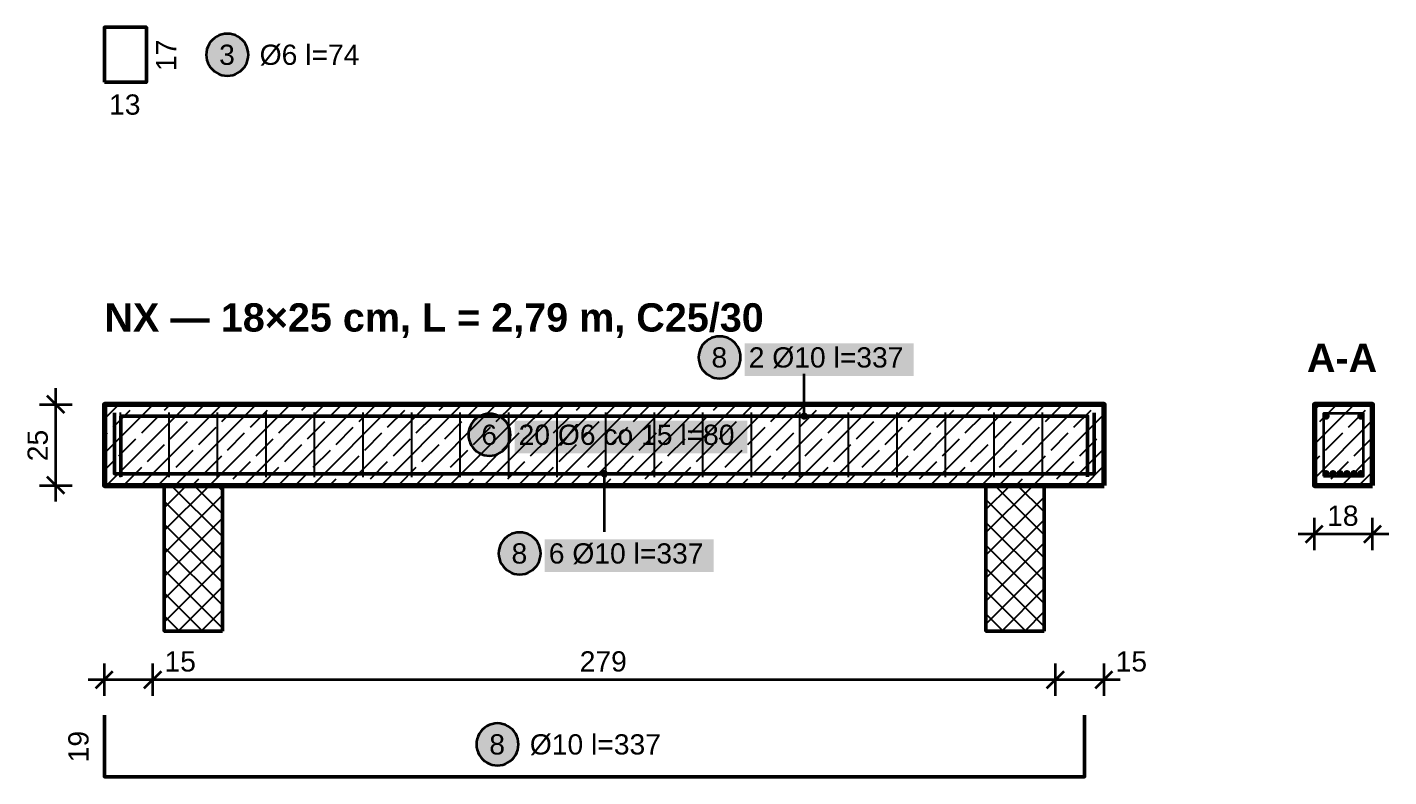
# Model space of a CAD drawing. Header units: metres. Extents: x 0.1 to 18.1, y -9.6 to -0.1.
# Drawn here: x 0.062 to 4.27, y -4.73 to -2.415 of the extents above; entities that cross this region are included whole.
import ezdxf

# ---------------------------------------------------------------- set-up
doc = ezdxf.new("R2010")
doc.units = ezdxf.units.M
for name, color, linetype, lineweight in [('A-KRESKOWANIE', 8, 'Continuous', 18), ('A-MASKA', 7, 'Continuous', 18), ('A-OPISY', 2, 'Continuous', 25), ('K-KONSTR', 7, 'Continuous', 50), ('K-WYMIARY', 1, 'Continuous', 25), ('K-ZBROJENIE', 1, 'Continuous', 100), ('K-ZBROJENIE-OPIS', 2, 'Continuous', 25)]:
    doc.layers.add(name, color=color, linetype=linetype, lineweight=lineweight)
doc.styles.add('PL_ARIAL', font='arial.ttf')
doc.styles.add('PL_ARIAL_B', font='arialbd.ttf')

msp = doc.modelspace()

# ---------------------------------------------------------------- hatches: boundary and pattern name
at = {"layer": 'A-MASKA', "true_color": 0xffffff}
for points in [[(2.2792, -3.4923), (2.8018, -3.4923), (2.8018, -3.391), (2.2792, -3.391)], [(1.5678, -3.7313), (2.2872, -3.7313), (2.2872, -3.63), (1.5678, -3.63)], [(1.6612, -4.0978), (2.1838, -4.0978), (2.1838, -3.9965), (1.6612, -3.9965)]]:
    msp.add_hatch(color=7, dxfattribs=at).paths.add_polyline_path(points)
at = {"layer": 'K-ZBROJENIE', "true_color": 0x000000}
for points in [[(4.0873, -3.616), (4.0872, -3.6171), (4.087, -3.6182), (4.0868, -3.6193), (4.0864, -3.6203), (4.0859, -3.6213), (4.0854, -3.6223), (4.0847, -3.6231), (4.084, -3.624), (4.0831, -3.6247), (4.0823, -3.6254), (4.0813, -3.6259), (4.0803, -3.6264), (4.0793, -3.6268), (4.0782, -3.627), (4.0771, -3.6272), (4.076, -3.6273), (4.0749, -3.6272), (4.0738, -3.627), (4.0727, -3.6268), (4.0717, -3.6264), (4.0707, -3.6259), (4.0697, -3.6254), (4.0689, -3.6247), (4.068, -3.624), (4.0673, -3.6231), (4.0666, -3.6223), (4.0661, -3.6213), (4.0656, -3.6203), (4.0652, -3.6193), (4.065, -3.6182), (4.0648, -3.6171), (4.0647, -3.616), (4.0648, -3.6149), (4.065, -3.6138), (4.0652, -3.6127), (4.0656, -3.6117), (4.0661, -3.6107), (4.0666, -3.6097), (4.0673, -3.6089), (4.068, -3.608), (4.0689, -3.6073), (4.0697, -3.6066), (4.0707, -3.6061), (4.0717, -3.6056), (4.0727, -3.6052), (4.0738, -3.605), (4.0749, -3.6048), (4.076, -3.6048), (4.0771, -3.6048), (4.0782, -3.605), (4.0793, -3.6052), (4.0803, -3.6056), (4.0813, -3.6061), (4.0823, -3.6066), (4.0831, -3.6073), (4.084, -3.608), (4.0847, -3.6089), (4.0854, -3.6097), (4.0859, -3.6107), (4.0864, -3.6117), (4.0868, -3.6127), (4.087, -3.6138), (4.0872, -3.6149)], [(4.1953, -3.616), (4.1952, -3.6171), (4.195, -3.6182), (4.1948, -3.6193), (4.1944, -3.6203), (4.1939, -3.6213), (4.1934, -3.6223), (4.1927, -3.6231), (4.192, -3.624), (4.1911, -3.6247), (4.1903, -3.6254), (4.1893, -3.6259), (4.1883, -3.6264), (4.1873, -3.6268), (4.1862, -3.627), (4.1851, -3.6272), (4.184, -3.6273), (4.1829, -3.6272), (4.1818, -3.627), (4.1807, -3.6268), (4.1797, -3.6264), (4.1787, -3.6259), (4.1777, -3.6254), (4.1769, -3.6247), (4.176, -3.624), (4.1753, -3.6231), (4.1746, -3.6223), (4.1741, -3.6213), (4.1736, -3.6203), (4.1732, -3.6193), (4.173, -3.6182), (4.1728, -3.6171), (4.1727, -3.616), (4.1728, -3.6149), (4.173, -3.6138), (4.1732, -3.6127), (4.1736, -3.6117), (4.1741, -3.6107), (4.1746, -3.6097), (4.1753, -3.6089), (4.176, -3.608), (4.1769, -3.6073), (4.1777, -3.6066), (4.1787, -3.6061), (4.1797, -3.6056), (4.1807, -3.6052), (4.1818, -3.605), (4.1829, -3.6048), (4.184, -3.6048), (4.1851, -3.6048), (4.1862, -3.605), (4.1873, -3.6052), (4.1883, -3.6056), (4.1893, -3.6061), (4.1903, -3.6066), (4.1911, -3.6073), (4.192, -3.608), (4.1927, -3.6089), (4.1934, -3.6097), (4.1939, -3.6107), (4.1944, -3.6117), (4.1948, -3.6127), (4.195, -3.6138), (4.1952, -3.6149)], [(4.0873, -3.794), (4.0872, -3.7951), (4.087, -3.7962), (4.0868, -3.7973), (4.0864, -3.7983), (4.0859, -3.7993), (4.0854, -3.8003), (4.0847, -3.8011), (4.084, -3.802), (4.0831, -3.8027), (4.0823, -3.8034), (4.0813, -3.8039), (4.0803, -3.8044), (4.0793, -3.8048), (4.0782, -3.805), (4.0771, -3.8052), (4.076, -3.8053), (4.0749, -3.8052), (4.0738, -3.805), (4.0727, -3.8048), (4.0717, -3.8044), (4.0707, -3.8039), (4.0697, -3.8034), (4.0689, -3.8027), (4.068, -3.802), (4.0673, -3.8011), (4.0666, -3.8003), (4.0661, -3.7993), (4.0656, -3.7983), (4.0652, -3.7973), (4.065, -3.7962), (4.0648, -3.7951), (4.0647, -3.794), (4.0648, -3.7929), (4.065, -3.7918), (4.0652, -3.7907), (4.0656, -3.7897), (4.0661, -3.7887), (4.0666, -3.7877), (4.0673, -3.7869), (4.068, -3.786), (4.0689, -3.7853), (4.0697, -3.7846), (4.0707, -3.7841), (4.0717, -3.7836), (4.0727, -3.7832), (4.0738, -3.783), (4.0749, -3.7828), (4.076, -3.7828), (4.0771, -3.7828), (4.0782, -3.783), (4.0793, -3.7832), (4.0803, -3.7836), (4.0813, -3.7841), (4.0823, -3.7846), (4.0831, -3.7853), (4.084, -3.786), (4.0847, -3.7869), (4.0854, -3.7877), (4.0859, -3.7887), (4.0864, -3.7897), (4.0868, -3.7907), (4.087, -3.7918), (4.0872, -3.7929)], [(4.1089, -3.794), (4.1088, -3.7951), (4.1086, -3.7962), (4.1084, -3.7973), (4.108, -3.7983), (4.1075, -3.7993), (4.107, -3.8003), (4.1063, -3.8011), (4.1056, -3.802), (4.1047, -3.8027), (4.1039, -3.8034), (4.1029, -3.8039), (4.1019, -3.8044), (4.1009, -3.8048), (4.0998, -3.805), (4.0987, -3.8052), (4.0976, -3.8053), (4.0965, -3.8052), (4.0954, -3.805), (4.0943, -3.8048), (4.0933, -3.8044), (4.0923, -3.8039), (4.0913, -3.8034), (4.0905, -3.8027), (4.0896, -3.802), (4.0889, -3.8011), (4.0882, -3.8003), (4.0877, -3.7993), (4.0872, -3.7983), (4.0868, -3.7973), (4.0866, -3.7962), (4.0864, -3.7951), (4.0863, -3.794), (4.0864, -3.7929), (4.0866, -3.7918), (4.0868, -3.7907), (4.0872, -3.7897), (4.0877, -3.7887), (4.0882, -3.7877), (4.0889, -3.7869), (4.0896, -3.786), (4.0905, -3.7853), (4.0913, -3.7846), (4.0923, -3.7841), (4.0933, -3.7836), (4.0943, -3.7832), (4.0954, -3.783), (4.0965, -3.7828), (4.0976, -3.7828), (4.0987, -3.7828), (4.0998, -3.783), (4.1009, -3.7832), (4.1019, -3.7836), (4.1029, -3.7841), (4.1039, -3.7846), (4.1047, -3.7853), (4.1056, -3.786), (4.1063, -3.7869), (4.107, -3.7877), (4.1075, -3.7887), (4.108, -3.7897), (4.1084, -3.7907), (4.1086, -3.7918), (4.1088, -3.7929)], [(4.1305, -3.794), (4.1304, -3.7951), (4.1302, -3.7962), (4.13, -3.7973), (4.1296, -3.7983), (4.1291, -3.7993), (4.1286, -3.8003), (4.1279, -3.8011), (4.1272, -3.802), (4.1263, -3.8027), (4.1255, -3.8034), (4.1245, -3.8039), (4.1235, -3.8044), (4.1225, -3.8048), (4.1214, -3.805), (4.1203, -3.8052), (4.1192, -3.8053), (4.1181, -3.8052), (4.117, -3.805), (4.1159, -3.8048), (4.1149, -3.8044), (4.1139, -3.8039), (4.1129, -3.8034), (4.1121, -3.8027), (4.1112, -3.802), (4.1105, -3.8011), (4.1098, -3.8003), (4.1093, -3.7993), (4.1088, -3.7983), (4.1084, -3.7973), (4.1082, -3.7962), (4.108, -3.7951), (4.1079, -3.794), (4.108, -3.7929), (4.1082, -3.7918), (4.1084, -3.7907), (4.1088, -3.7897), (4.1093, -3.7887), (4.1098, -3.7877), (4.1105, -3.7869), (4.1112, -3.786), (4.1121, -3.7853), (4.1129, -3.7846), (4.1139, -3.7841), (4.1149, -3.7836), (4.1159, -3.7832), (4.117, -3.783), (4.1181, -3.7828), (4.1192, -3.7828), (4.1203, -3.7828), (4.1214, -3.783), (4.1225, -3.7832), (4.1235, -3.7836), (4.1245, -3.7841), (4.1255, -3.7846), (4.1263, -3.7853), (4.1272, -3.786), (4.1279, -3.7869), (4.1286, -3.7877), (4.1291, -3.7887), (4.1296, -3.7897), (4.13, -3.7907), (4.1302, -3.7918), (4.1304, -3.7929)], [(4.1521, -3.794), (4.152, -3.7951), (4.1518, -3.7962), (4.1516, -3.7973), (4.1512, -3.7983), (4.1507, -3.7993), (4.1502, -3.8003), (4.1495, -3.8011), (4.1488, -3.802), (4.1479, -3.8027), (4.1471, -3.8034), (4.1461, -3.8039), (4.1451, -3.8044), (4.1441, -3.8048), (4.143, -3.805), (4.1419, -3.8052), (4.1408, -3.8053), (4.1397, -3.8052), (4.1386, -3.805), (4.1375, -3.8048), (4.1365, -3.8044), (4.1355, -3.8039), (4.1345, -3.8034), (4.1337, -3.8027), (4.1328, -3.802), (4.1321, -3.8011), (4.1314, -3.8003), (4.1309, -3.7993), (4.1304, -3.7983), (4.13, -3.7973), (4.1298, -3.7962), (4.1296, -3.7951), (4.1295, -3.794), (4.1296, -3.7929), (4.1298, -3.7918), (4.13, -3.7907), (4.1304, -3.7897), (4.1309, -3.7887), (4.1314, -3.7877), (4.1321, -3.7869), (4.1328, -3.786), (4.1337, -3.7853), (4.1345, -3.7846), (4.1355, -3.7841), (4.1365, -3.7836), (4.1375, -3.7832), (4.1386, -3.783), (4.1397, -3.7828), (4.1408, -3.7828), (4.1419, -3.7828), (4.143, -3.783), (4.1441, -3.7832), (4.1451, -3.7836), (4.1461, -3.7841), (4.1471, -3.7846), (4.1479, -3.7853), (4.1488, -3.786), (4.1495, -3.7869), (4.1502, -3.7877), (4.1507, -3.7887), (4.1512, -3.7897), (4.1516, -3.7907), (4.1518, -3.7918), (4.152, -3.7929)], [(4.1737, -3.794), (4.1736, -3.7951), (4.1734, -3.7962), (4.1732, -3.7973), (4.1728, -3.7983), (4.1723, -3.7993), (4.1718, -3.8003), (4.1711, -3.8011), (4.1704, -3.802), (4.1695, -3.8027), (4.1687, -3.8034), (4.1677, -3.8039), (4.1667, -3.8044), (4.1657, -3.8048), (4.1646, -3.805), (4.1635, -3.8052), (4.1624, -3.8053), (4.1613, -3.8052), (4.1602, -3.805), (4.1591, -3.8048), (4.1581, -3.8044), (4.1571, -3.8039), (4.1561, -3.8034), (4.1553, -3.8027), (4.1544, -3.802), (4.1537, -3.8011), (4.153, -3.8003), (4.1525, -3.7993), (4.152, -3.7983), (4.1516, -3.7973), (4.1514, -3.7962), (4.1512, -3.7951), (4.1511, -3.794), (4.1512, -3.7929), (4.1514, -3.7918), (4.1516, -3.7907), (4.152, -3.7897), (4.1525, -3.7887), (4.153, -3.7877), (4.1537, -3.7869), (4.1544, -3.786), (4.1553, -3.7853), (4.1561, -3.7846), (4.1571, -3.7841), (4.1581, -3.7836), (4.1591, -3.7832), (4.1602, -3.783), (4.1613, -3.7828), (4.1624, -3.7828), (4.1635, -3.7828), (4.1646, -3.783), (4.1657, -3.7832), (4.1667, -3.7836), (4.1677, -3.7841), (4.1687, -3.7846), (4.1695, -3.7853), (4.1704, -3.786), (4.1711, -3.7869), (4.1718, -3.7877), (4.1723, -3.7887), (4.1728, -3.7897), (4.1732, -3.7907), (4.1734, -3.7918), (4.1736, -3.7929)], [(4.1953, -3.794), (4.1952, -3.7951), (4.195, -3.7962), (4.1948, -3.7973), (4.1944, -3.7983), (4.1939, -3.7993), (4.1934, -3.8003), (4.1927, -3.8011), (4.192, -3.802), (4.1911, -3.8027), (4.1903, -3.8034), (4.1893, -3.8039), (4.1883, -3.8044), (4.1873, -3.8048), (4.1862, -3.805), (4.1851, -3.8052), (4.184, -3.8053), (4.1829, -3.8052), (4.1818, -3.805), (4.1807, -3.8048), (4.1797, -3.8044), (4.1787, -3.8039), (4.1777, -3.8034), (4.1769, -3.8027), (4.176, -3.802), (4.1753, -3.8011), (4.1746, -3.8003), (4.1741, -3.7993), (4.1736, -3.7983), (4.1732, -3.7973), (4.173, -3.7962), (4.1728, -3.7951), (4.1727, -3.794), (4.1728, -3.7929), (4.173, -3.7918), (4.1732, -3.7907), (4.1736, -3.7897), (4.1741, -3.7887), (4.1746, -3.7877), (4.1753, -3.7869), (4.176, -3.786), (4.1769, -3.7853), (4.1777, -3.7846), (4.1787, -3.7841), (4.1797, -3.7836), (4.1807, -3.7832), (4.1818, -3.783), (4.1829, -3.7828), (4.184, -3.7828), (4.1851, -3.7828), (4.1862, -3.783), (4.1873, -3.7832), (4.1883, -3.7836), (4.1893, -3.7841), (4.1903, -3.7846), (4.1911, -3.7853), (4.192, -3.786), (4.1927, -3.7869), (4.1934, -3.7877), (4.1939, -3.7887), (4.1944, -3.7897), (4.1948, -3.7907), (4.195, -3.7918), (4.1952, -3.7929)]]:
    msp.add_hatch(color=7, dxfattribs=at).paths.add_polyline_path(points)
at = {"layer": 'K-ZBROJENIE-OPIS', "true_color": 0xffffff}
for points in [[(0.745, -2.5), (0.7444, -2.4915), (0.7428, -2.4832), (0.7401, -2.4751), (0.7363, -2.4675), (0.7316, -2.4604), (0.726, -2.454), (0.7196, -2.4484), (0.7125, -2.4437), (0.7049, -2.4399), (0.6968, -2.4372), (0.6885, -2.4356), (0.68, -2.435), (0.6715, -2.4356), (0.6632, -2.4372), (0.6551, -2.4399), (0.6475, -2.4437), (0.6404, -2.4484), (0.634, -2.454), (0.6284, -2.4604), (0.6237, -2.4675), (0.6199, -2.4751), (0.6172, -2.4832), (0.6156, -2.4915), (0.615, -2.5), (0.6156, -2.5085), (0.6172, -2.5168), (0.6199, -2.5249), (0.6237, -2.5325), (0.6284, -2.5396), (0.634, -2.546), (0.6404, -2.5516), (0.6475, -2.5563), (0.6551, -2.5601), (0.6632, -2.5628), (0.6715, -2.5644), (0.68, -2.565), (0.6885, -2.5644), (0.6968, -2.5628), (0.7049, -2.5601), (0.7125, -2.5563), (0.7196, -2.5516), (0.726, -2.546), (0.7316, -2.5396), (0.7363, -2.5325), (0.7401, -2.5249), (0.7428, -2.5168), (0.7444, -2.5085)], [(2.2667, -3.4348), (2.2662, -3.4263), (2.2645, -3.4179), (2.2618, -3.4099), (2.258, -3.4022), (2.2533, -3.3952), (2.2477, -3.3888), (2.2413, -3.3832), (2.2342, -3.3785), (2.2266, -3.3747), (2.2186, -3.372), (2.2102, -3.3703), (2.2017, -3.3698), (2.1933, -3.3703), (2.1849, -3.372), (2.1769, -3.3747), (2.1692, -3.3785), (2.1622, -3.3832), (2.1558, -3.3888), (2.1502, -3.3952), (2.1455, -3.4022), (2.1417, -3.4099), (2.139, -3.4179), (2.1373, -3.4263), (2.1367, -3.4348), (2.1373, -3.4432), (2.139, -3.4516), (2.1417, -3.4596), (2.1455, -3.4673), (2.1502, -3.4743), (2.1558, -3.4807), (2.1622, -3.4863), (2.1692, -3.491), (2.1769, -3.4948), (2.1849, -3.4975), (2.1933, -3.4992), (2.2017, -3.4998), (2.2102, -3.4992), (2.2186, -3.4975), (2.2266, -3.4948), (2.2342, -3.491), (2.2413, -3.4863), (2.2477, -3.4807), (2.2533, -3.4743), (2.258, -3.4673), (2.2618, -3.4596), (2.2645, -3.4516), (2.2662, -3.4432)], [(1.5553, -3.6738), (1.5547, -3.6653), (1.5531, -3.6569), (1.5503, -3.6489), (1.5466, -3.6412), (1.5418, -3.6342), (1.5362, -3.6278), (1.5298, -3.6222), (1.5228, -3.6175), (1.5152, -3.6137), (1.5071, -3.611), (1.4988, -3.6093), (1.4903, -3.6088), (1.4818, -3.6093), (1.4735, -3.611), (1.4654, -3.6137), (1.4578, -3.6175), (1.4507, -3.6222), (1.4443, -3.6278), (1.4387, -3.6342), (1.434, -3.6412), (1.4302, -3.6489), (1.4275, -3.6569), (1.4258, -3.6653), (1.4253, -3.6738), (1.4258, -3.6822), (1.4275, -3.6906), (1.4302, -3.6986), (1.434, -3.7063), (1.4387, -3.7133), (1.4443, -3.7197), (1.4507, -3.7253), (1.4578, -3.73), (1.4654, -3.7338), (1.4735, -3.7365), (1.4818, -3.7382), (1.4903, -3.7388), (1.4988, -3.7382), (1.5071, -3.7365), (1.5152, -3.7338), (1.5228, -3.73), (1.5298, -3.7253), (1.5362, -3.7197), (1.5418, -3.7133), (1.5466, -3.7063), (1.5503, -3.6986), (1.5531, -3.6906), (1.5547, -3.6822)], [(1.6487, -4.0403), (1.6482, -4.0318), (1.6465, -4.0234), (1.6438, -4.0154), (1.64, -4.0078), (1.6353, -4.0007), (1.6297, -3.9943), (1.6233, -3.9887), (1.6162, -3.984), (1.6086, -3.9802), (1.6006, -3.9775), (1.5922, -3.9758), (1.5837, -3.9753), (1.5753, -3.9758), (1.5669, -3.9775), (1.5589, -3.9802), (1.5512, -3.984), (1.5442, -3.9887), (1.5378, -3.9943), (1.5322, -4.0007), (1.5275, -4.0078), (1.5237, -4.0154), (1.521, -4.0234), (1.5193, -4.0318), (1.5187, -4.0403), (1.5193, -4.0487), (1.521, -4.0571), (1.5237, -4.0651), (1.5275, -4.0728), (1.5322, -4.0798), (1.5378, -4.0862), (1.5442, -4.0918), (1.5512, -4.0965), (1.5589, -4.1003), (1.5669, -4.103), (1.5753, -4.1047), (1.5837, -4.1053), (1.5922, -4.1047), (1.6006, -4.103), (1.6086, -4.1003), (1.6162, -4.0965), (1.6233, -4.0918), (1.6297, -4.0862), (1.6353, -4.0798), (1.64, -4.0728), (1.6438, -4.0651), (1.6465, -4.0571), (1.6482, -4.0487)], [(1.58, -4.63), (1.5794, -4.6215), (1.5778, -4.6132), (1.5751, -4.6051), (1.5713, -4.5975), (1.5666, -4.5904), (1.561, -4.584), (1.5546, -4.5784), (1.5475, -4.5737), (1.5399, -4.5699), (1.5318, -4.5672), (1.5235, -4.5656), (1.515, -4.565), (1.5065, -4.5656), (1.4982, -4.5672), (1.4901, -4.5699), (1.4825, -4.5737), (1.4754, -4.5784), (1.469, -4.584), (1.4634, -4.5904), (1.4587, -4.5975), (1.4549, -4.6051), (1.4522, -4.6132), (1.4506, -4.6215), (1.45, -4.63), (1.4506, -4.6385), (1.4522, -4.6468), (1.4549, -4.6549), (1.4587, -4.6625), (1.4634, -4.6696), (1.469, -4.676), (1.4754, -4.6816), (1.4825, -4.6863), (1.4901, -4.6901), (1.4982, -4.6928), (1.5065, -4.6944), (1.515, -4.695), (1.5235, -4.6944), (1.5318, -4.6928), (1.5399, -4.6901), (1.5475, -4.6863), (1.5546, -4.6816), (1.561, -4.676), (1.5666, -4.6696), (1.5713, -4.6625), (1.5751, -4.6549), (1.5778, -4.6468), (1.5794, -4.6385)]]:
    msp.add_hatch(color=7, dxfattribs=at).paths.add_polyline_path(points)
at = {"layer": 'K-ZBROJENIE-OPIS', "true_color": 0x000000}
for points in [[(2.4743, -3.616), (2.4739, -3.6131), (2.4727, -3.6104), (2.471, -3.608), (2.4686, -3.6063), (2.4659, -3.6051), (2.463, -3.6048), (2.4601, -3.6051), (2.4574, -3.6063), (2.455, -3.608), (2.4533, -3.6104), (2.4521, -3.6131), (2.4518, -3.616), (2.4521, -3.6189), (2.4533, -3.6216), (2.455, -3.624), (2.4574, -3.6257), (2.4601, -3.6269), (2.463, -3.6273), (2.4659, -3.6269), (2.4686, -3.6257), (2.471, -3.624), (2.4727, -3.6216), (2.4739, -3.6189)], [(1.8562, -3.794), (1.8559, -3.7911), (1.8547, -3.7884), (1.853, -3.786), (1.8506, -3.7843), (1.8479, -3.7831), (1.845, -3.7828), (1.8421, -3.7831), (1.8394, -3.7843), (1.837, -3.786), (1.8353, -3.7884), (1.8341, -3.7911), (1.8337, -3.794), (1.8341, -3.7969), (1.8353, -3.7996), (1.837, -3.802), (1.8394, -3.8037), (1.8421, -3.8049), (1.845, -3.8053), (1.8479, -3.8049), (1.8506, -3.8037), (1.853, -3.802), (1.8547, -3.7996), (1.8559, -3.7969)]]:
    msp.add_hatch(color=7, dxfattribs=at).paths.add_polyline_path(points)

# ---------------------------------------------------------------- linework, layer by layer
at = {"layer": 'A-KRESKOWANIE', "lineweight": 25, "ltscale": 0.025}
for points in [[(0.3, -3.7305), (0.4505, -3.58)], [(0.3, -3.6244), (0.3444, -3.58)], [(0.3066, -3.83), (0.5566, -3.58)], [(0.327, -3.6504), (0.3801, -3.5974)], [(0.4126, -3.83), (0.6626, -3.58)], [(0.4154, -3.6681), (0.4685, -3.6151)], [(0.4861, -3.5974), (0.5035, -3.58)], [(0.5187, -3.83), (0.7687, -3.58)], [(0.5745, -3.6151), (0.6096, -3.58)], [(0.6248, -3.83), (0.8748, -3.58)], [(0.6629, -3.6328), (0.7157, -3.58)], [(0.7308, -3.83), (0.9808, -3.58)], [(0.7513, -3.6504), (0.8043, -3.5974)], [(0.8369, -3.83), (1.0869, -3.58)], [(0.8397, -3.6681), (0.8927, -3.6151)], [(0.9104, -3.5974), (0.9278, -3.58)], [(0.943, -3.83), (1.193, -3.58)], [(0.9988, -3.6151), (1.0339, -3.58)], [(1.049, -3.83), (1.299, -3.58)], [(1.0872, -3.6328), (1.1399, -3.58)], [(1.1551, -3.83), (1.4051, -3.58)], [(1.1756, -3.6504), (1.2286, -3.5974)], [(1.2612, -3.83), (1.5112, -3.58)], [(1.264, -3.6681), (1.317, -3.6151)], [(1.3347, -3.5974), (1.3521, -3.58)], [(1.3672, -3.83), (1.6172, -3.58)], [(1.4231, -3.6151), (1.4581, -3.58)], [(1.4733, -3.83), (1.7233, -3.58)], [(1.5114, -3.6328), (1.5642, -3.58)], [(1.5794, -3.83), (1.8294, -3.58)], [(1.5998, -3.6504), (1.6529, -3.5974)], [(1.6854, -3.83), (1.9354, -3.58)], [(1.6882, -3.6681), (1.7413, -3.6151)], [(1.7589, -3.5974), (1.7763, -3.58)], [(1.7915, -3.83), (2.0415, -3.58)], [(1.8473, -3.6151), (1.8824, -3.58)], [(1.8976, -3.83), (2.1476, -3.58)], [(1.9357, -3.6328), (1.9885, -3.58)], [(2.0036, -3.83), (2.2536, -3.58)], [(2.0241, -3.6504), (2.0771, -3.5974)], [(2.1097, -3.83), (2.3597, -3.58)], [(2.1125, -3.6681), (2.1655, -3.6151)], [(2.1832, -3.5974), (2.2006, -3.58)], [(2.2158, -3.83), (2.4658, -3.58)], [(2.2716, -3.6151), (2.3067, -3.58)], [(2.3218, -3.83), (2.5718, -3.58)], [(2.36, -3.6328), (2.4127, -3.58)], [(2.4279, -3.83), (2.6779, -3.58)], [(2.4484, -3.6504), (2.5014, -3.5974)], [(2.534, -3.83), (2.784, -3.58)], [(2.5367, -3.6681), (2.5898, -3.6151)], [(2.6075, -3.5974), (2.6249, -3.58)], [(2.64, -3.83), (2.89, -3.58)], [(2.6958, -3.6151), (2.7309, -3.58)], [(2.7461, -3.83), (2.9961, -3.58)], [(2.7842, -3.6328), (2.837, -3.58)], [(2.8522, -3.83), (3.1022, -3.58)], [(2.8726, -3.6504), (2.9257, -3.5974)], [(2.9582, -3.83), (3.2082, -3.58)], [(2.961, -3.6681), (3.014, -3.6151)], [(3.0317, -3.5974), (3.0491, -3.58)], [(3.0643, -3.83), (3.3143, -3.58)], [(3.1201, -3.6151), (3.1552, -3.58)], [(3.1704, -3.83), (3.39, -3.6104)], [(3.2085, -3.6328), (3.2613, -3.58)], [(3.2969, -3.6504), (3.3499, -3.5974)], [(4.04, -3.7028), (4.1628, -3.58)], [(4.04, -3.5968), (4.0568, -3.58)], [(4.057, -3.6328), (4.1098, -3.58)], [(4.1454, -3.6504), (4.1984, -3.5974)], [(0.5038, -3.6858), (0.5568, -3.6328)], [(0.5922, -3.7035), (0.6452, -3.6504)], [(0.9281, -3.6858), (0.9811, -3.6328)], [(1.0165, -3.7035), (1.0695, -3.6504)], [(1.3523, -3.6858), (1.4054, -3.6328)], [(1.4407, -3.7035), (1.4938, -3.6504)], [(1.7766, -3.6858), (1.8296, -3.6328)], [(1.865, -3.7035), (1.918, -3.6504)], [(2.2009, -3.6858), (2.2539, -3.6328)], [(2.2893, -3.7035), (2.3423, -3.6504)], [(2.6251, -3.6858), (2.6782, -3.6328)], [(2.7135, -3.7035), (2.7666, -3.6504)], [(3.0494, -3.6858), (3.1024, -3.6328)], [(3.1378, -3.7035), (3.1908, -3.6504)], [(4.04, -3.8089), (4.22, -3.6289)], [(0.3, -3.6775), (0.3094, -3.6681)], [(0.3447, -3.7388), (0.3977, -3.6858)], [(0.6806, -3.7211), (0.7336, -3.6681)], [(0.769, -3.7388), (0.822, -3.6858)], [(1.1049, -3.7211), (1.1579, -3.6681)], [(1.1932, -3.7388), (1.2463, -3.6858)], [(1.5291, -3.7211), (1.5822, -3.6681)], [(1.6175, -3.7388), (1.6705, -3.6858)], [(1.9534, -3.7211), (2.0064, -3.6681)], [(2.0418, -3.7388), (2.0948, -3.6858)], [(2.3776, -3.7211), (2.4307, -3.6681)], [(2.466, -3.7388), (2.5191, -3.6858)], [(2.8019, -3.7211), (2.8549, -3.6681)], [(2.8903, -3.7388), (2.9433, -3.6858)], [(3.2262, -3.7211), (3.2792, -3.6681)], [(3.3146, -3.7388), (3.3676, -3.6858)], [(3.3853, -3.6681), (3.39, -3.6634)], [(4.0747, -3.7211), (4.1277, -3.6681)], [(4.1631, -3.7388), (4.2161, -3.6858)], [(0.4331, -3.7565), (0.4861, -3.7035)], [(0.5215, -3.7742), (0.5745, -3.7211)], [(0.6099, -3.7919), (0.6629, -3.7388)], [(0.8574, -3.7565), (0.9104, -3.7035)], [(0.9458, -3.7742), (0.9988, -3.7211)], [(1.0341, -3.7919), (1.0872, -3.7388)], [(1.2816, -3.7565), (1.3347, -3.7035)], [(1.37, -3.7742), (1.4231, -3.7211)], [(1.4584, -3.7919), (1.5114, -3.7388)], [(1.7059, -3.7565), (1.7589, -3.7035)], [(1.7943, -3.7742), (1.8473, -3.7211)], [(1.8827, -3.7919), (1.9357, -3.7388)], [(2.1302, -3.7565), (2.1832, -3.7035)], [(2.2185, -3.7742), (2.2716, -3.7211)], [(2.3069, -3.7919), (2.36, -3.7388)], [(2.5544, -3.7565), (2.6075, -3.7035)], [(2.6428, -3.7742), (2.6958, -3.7211)], [(2.7312, -3.7919), (2.7842, -3.7388)], [(2.9787, -3.7565), (3.0317, -3.7035)], [(3.0671, -3.7742), (3.1201, -3.7211)], [(3.1555, -3.7919), (3.2085, -3.7388)], [(3.2764, -3.83), (3.39, -3.7164)], [(4.04, -3.7559), (4.057, -3.7388)], [(4.125, -3.83), (4.22, -3.735)], [(0.3, -3.7835), (0.327, -3.7565)], [(0.3624, -3.8272), (0.4154, -3.7742)], [(0.6983, -3.8095), (0.7513, -3.7565)], [(0.7867, -3.8272), (0.8397, -3.7742)], [(1.1225, -3.8095), (1.1756, -3.7565)], [(1.2109, -3.8272), (1.264, -3.7742)], [(1.5468, -3.8095), (1.5998, -3.7565)], [(1.6352, -3.8272), (1.6882, -3.7742)], [(1.9711, -3.8095), (2.0241, -3.7565)], [(2.0594, -3.8272), (2.1125, -3.7742)], [(2.3953, -3.8095), (2.4484, -3.7565)], [(2.4837, -3.8272), (2.5367, -3.7742)], [(2.8196, -3.8095), (2.8726, -3.7565)], [(2.908, -3.8272), (2.961, -3.7742)], [(3.2439, -3.8095), (3.2969, -3.7565)], [(3.3322, -3.8272), (3.3853, -3.7742)], [(4.0924, -3.8095), (4.1454, -3.7565)], [(0.4657, -3.83), (0.5038, -3.7919)], [(0.5717, -3.83), (0.5922, -3.8095)], [(0.6778, -3.83), (0.6806, -3.8272)], [(0.8899, -3.83), (0.9281, -3.7919)], [(0.996, -3.83), (1.0165, -3.8095)], [(1.1021, -3.83), (1.1049, -3.8272)], [(1.3142, -3.83), (1.3523, -3.7919)], [(1.4203, -3.83), (1.4407, -3.8095)], [(1.5263, -3.83), (1.5291, -3.8272)], [(1.7385, -3.83), (1.7766, -3.7919)], [(1.8445, -3.83), (1.865, -3.8095)], [(1.9506, -3.83), (1.9534, -3.8272)], [(2.1627, -3.83), (2.2009, -3.7919)], [(2.2688, -3.83), (2.2893, -3.8095)], [(2.3749, -3.83), (2.3776, -3.8272)], [(2.587, -3.83), (2.6251, -3.7919)], [(2.6931, -3.83), (2.7135, -3.8095)], [(2.7991, -3.83), (2.8019, -3.8272)], [(3.0113, -3.83), (3.0494, -3.7919)], [(3.1173, -3.83), (3.1378, -3.8095)], [(3.2234, -3.83), (3.2262, -3.8272)], [(3.3825, -3.83), (3.39, -3.8225)], [(4.0719, -3.83), (4.0747, -3.8272)], [(4.1808, -3.8272), (4.22, -3.788)], [(0.485, -3.9698), (0.6248, -3.83)], [(0.485, -3.8991), (0.5541, -3.83)], [(0.485, -4.0405), (0.665, -3.8605)], [(0.665, -3.9884), (0.5066, -3.83)], [(0.665, -3.9177), (0.5773, -3.83)], [(0.665, -3.847), (0.648, -3.83)], [(3.025, -3.9754), (3.1704, -3.83)], [(3.025, -3.9046), (3.0996, -3.83)], [(3.025, -3.8339), (3.0289, -3.83)], [(3.025, -4.0461), (3.205, -3.8661)], [(3.205, -3.9828), (3.0522, -3.83)], [(3.205, -3.9121), (3.1229, -3.83)], [(3.205, -3.8414), (3.1936, -3.83)], [(0.665, -4.0591), (0.485, -3.8791)], [(3.205, -4.0535), (3.025, -3.8735)], [(0.485, -4.1112), (0.665, -3.9312)], [(0.665, -4.1298), (0.485, -3.9498)], [(3.025, -4.1168), (3.205, -3.9368)], [(3.205, -4.1242), (3.025, -3.9442)], [(0.485, -4.1819), (0.665, -4.0019)], [(0.665, -4.2005), (0.485, -4.0205)], [(3.025, -4.1875), (3.205, -4.0075)], [(3.205, -4.1949), (3.025, -4.0149)], [(0.485, -4.2526), (0.665, -4.0726)], [(3.025, -4.2582), (3.205, -4.0782)], [(0.665, -4.2712), (0.485, -4.0912)], [(3.205, -4.2657), (3.025, -4.0857)], [(0.603, -4.28), (0.485, -4.162)], [(0.5283, -4.28), (0.665, -4.1433)], [(3.1486, -4.28), (3.025, -4.1564)], [(3.0739, -4.28), (3.205, -4.1489)], [(0.5323, -4.28), (0.485, -4.2327)], [(0.599, -4.28), (0.665, -4.214)], [(3.0779, -4.28), (3.025, -4.2271)], [(3.1446, -4.28), (3.205, -4.2196)]]:
    msp.add_lwpolyline(points, dxfattribs=at)
at = {"layer": 'K-KONSTR', "lineweight": 70, "ltscale": 0.025}
for points in [[(3.39, -3.83), (3.39, -3.58), (0.3, -3.58), (0.3, -3.83)], [(4.22, -3.83), (4.22, -3.58), (4.04, -3.58), (4.04, -3.83)]]:
    msp.add_lwpolyline(points, close=True, dxfattribs=at)
at = {"layer": 'K-KONSTR', "lineweight": 50, "ltscale": 0.025}
for points in [[(0.665, -4.28), (0.665, -3.83), (0.485, -3.83), (0.485, -4.28)], [(3.205, -4.28), (3.205, -3.83), (3.025, -3.83), (3.025, -4.28)]]:
    msp.add_lwpolyline(points, close=True, dxfattribs=at)
at = {"layer": 'K-WYMIARY', "lineweight": 35, "ltscale": 0.025}
for points in [[(0.15, -3.88), (0.15, -3.53)], [(0.1765, -3.6065), (0.1235, -3.5535)], [(0.1, -3.58), (0.2, -3.58)], [(0.1765, -3.8565), (0.1235, -3.8035)], [(0.1, -3.83), (0.2, -3.83)], [(4.0135, -4.0065), (4.0665, -3.9535)], [(4.04, -4.03), (4.04, -3.93)], [(4.1935, -4.0065), (4.2465, -3.9535)], [(4.22, -4.03), (4.22, -3.93)], [(3.99, -3.98), (4.27, -3.98)], [(0.2735, -4.4565), (0.3265, -4.4035)], [(0.3, -4.48), (0.3, -4.38)], [(0.4235, -4.4565), (0.4765, -4.4035)], [(0.45, -4.48), (0.45, -4.38)], [(3.2135, -4.4565), (3.2665, -4.4035)], [(3.24, -4.48), (3.24, -4.38)], [(3.3635, -4.4565), (3.4165, -4.4035)], [(3.39, -4.48), (3.39, -4.38)], [(0.25, -4.43), (3.44, -4.43)]]:
    msp.add_lwpolyline(points, dxfattribs=at)
at = {"layer": 'K-ZBROJENIE', "lineweight": 50, "ltscale": 0.025}
msp.add_lwpolyline([(0.3, -2.585), (0.43, -2.585), (0.43, -2.415), (0.3, -2.415)], close=True, dxfattribs=at)
for points in [[(0.331, -3.606), (0.331, -3.794), (3.359, -3.794), (3.359, -3.606)], [(0.351, -3.804), (0.351, -3.616), (3.339, -3.616), (3.339, -3.804)], [(0.3, -4.54), (0.3, -4.73), (3.33, -4.73), (3.33, -4.54)]]:
    msp.add_lwpolyline(points, dxfattribs=at)
at = {"layer": 'K-ZBROJENIE', "lineweight": 25, "ltscale": 0.025}
for points in [[(0.35, -3.805), (0.35, -3.605)], [(0.5, -3.805), (0.5, -3.605)], [(0.65, -3.805), (0.65, -3.605)], [(0.8, -3.805), (0.8, -3.605)], [(0.95, -3.805), (0.95, -3.605)], [(1.1, -3.805), (1.1, -3.605)], [(1.25, -3.805), (1.25, -3.605)], [(1.4, -3.805), (1.4, -3.605)], [(1.55, -3.805), (1.55, -3.605)], [(1.7, -3.805), (1.7, -3.605)], [(1.85, -3.805), (1.85, -3.605)], [(2, -3.805), (2, -3.605)], [(2.15, -3.805), (2.15, -3.605)], [(2.3, -3.805), (2.3, -3.605)], [(2.45, -3.805), (2.45, -3.605)], [(2.6, -3.805), (2.6, -3.605)], [(2.75, -3.805), (2.75, -3.605)], [(2.9, -3.805), (2.9, -3.605)], [(3.05, -3.805), (3.05, -3.605)], [(3.2, -3.805), (3.2, -3.605)]]:
    msp.add_lwpolyline(points, dxfattribs=at)
at = {"layer": 'K-ZBROJENIE', "lineweight": 35, "ltscale": 0.025}
msp.add_lwpolyline([(4.068, -3.802), (4.192, -3.802), (4.192, -3.608), (4.068, -3.608)], close=True, dxfattribs=at)
at = {"layer": 'K-ZBROJENIE-OPIS', "lineweight": 35, "ltscale": 0.025}
for points in [[(0.745, -2.5), (0.7444, -2.4915), (0.7428, -2.4832), (0.7401, -2.4751), (0.7363, -2.4675), (0.7316, -2.4604), (0.726, -2.454), (0.7196, -2.4484), (0.7125, -2.4437), (0.7049, -2.4399), (0.6968, -2.4372), (0.6885, -2.4356), (0.68, -2.435), (0.6715, -2.4356), (0.6632, -2.4372), (0.6551, -2.4399), (0.6475, -2.4437), (0.6404, -2.4484), (0.634, -2.454), (0.6284, -2.4604), (0.6237, -2.4675), (0.6199, -2.4751), (0.6172, -2.4832), (0.6156, -2.4915), (0.615, -2.5), (0.6156, -2.5085), (0.6172, -2.5168), (0.6199, -2.5249), (0.6237, -2.5325), (0.6284, -2.5396), (0.634, -2.546), (0.6404, -2.5516), (0.6475, -2.5563), (0.6551, -2.5601), (0.6632, -2.5628), (0.6715, -2.5644), (0.68, -2.565), (0.6885, -2.5644), (0.6968, -2.5628), (0.7049, -2.5601), (0.7125, -2.5563), (0.7196, -2.5516), (0.726, -2.546), (0.7316, -2.5396), (0.7363, -2.5325), (0.7401, -2.5249), (0.7428, -2.5168), (0.7444, -2.5085)], [(2.2667, -3.4348), (2.2662, -3.4263), (2.2645, -3.4179), (2.2618, -3.4099), (2.258, -3.4022), (2.2533, -3.3952), (2.2477, -3.3888), (2.2413, -3.3832), (2.2342, -3.3785), (2.2266, -3.3747), (2.2186, -3.372), (2.2102, -3.3703), (2.2017, -3.3698), (2.1933, -3.3703), (2.1849, -3.372), (2.1769, -3.3747), (2.1692, -3.3785), (2.1622, -3.3832), (2.1558, -3.3888), (2.1502, -3.3952), (2.1455, -3.4022), (2.1417, -3.4099), (2.139, -3.4179), (2.1373, -3.4263), (2.1367, -3.4348), (2.1373, -3.4432), (2.139, -3.4516), (2.1417, -3.4596), (2.1455, -3.4673), (2.1502, -3.4743), (2.1558, -3.4807), (2.1622, -3.4863), (2.1692, -3.491), (2.1769, -3.4948), (2.1849, -3.4975), (2.1933, -3.4992), (2.2017, -3.4998), (2.2102, -3.4992), (2.2186, -3.4975), (2.2266, -3.4948), (2.2342, -3.491), (2.2413, -3.4863), (2.2477, -3.4807), (2.2533, -3.4743), (2.258, -3.4673), (2.2618, -3.4596), (2.2645, -3.4516), (2.2662, -3.4432)], [(1.5553, -3.6738), (1.5547, -3.6653), (1.5531, -3.6569), (1.5503, -3.6489), (1.5466, -3.6412), (1.5418, -3.6342), (1.5362, -3.6278), (1.5298, -3.6222), (1.5228, -3.6175), (1.5152, -3.6137), (1.5071, -3.611), (1.4988, -3.6093), (1.4903, -3.6088), (1.4818, -3.6093), (1.4735, -3.611), (1.4654, -3.6137), (1.4578, -3.6175), (1.4507, -3.6222), (1.4443, -3.6278), (1.4387, -3.6342), (1.434, -3.6412), (1.4302, -3.6489), (1.4275, -3.6569), (1.4258, -3.6653), (1.4253, -3.6738), (1.4258, -3.6822), (1.4275, -3.6906), (1.4302, -3.6986), (1.434, -3.7063), (1.4387, -3.7133), (1.4443, -3.7197), (1.4507, -3.7253), (1.4578, -3.73), (1.4654, -3.7338), (1.4735, -3.7365), (1.4818, -3.7382), (1.4903, -3.7388), (1.4988, -3.7382), (1.5071, -3.7365), (1.5152, -3.7338), (1.5228, -3.73), (1.5298, -3.7253), (1.5362, -3.7197), (1.5418, -3.7133), (1.5466, -3.7063), (1.5503, -3.6986), (1.5531, -3.6906), (1.5547, -3.6822)], [(1.6487, -4.0403), (1.6482, -4.0318), (1.6465, -4.0234), (1.6438, -4.0154), (1.64, -4.0078), (1.6353, -4.0007), (1.6297, -3.9943), (1.6233, -3.9887), (1.6162, -3.984), (1.6086, -3.9802), (1.6006, -3.9775), (1.5922, -3.9758), (1.5837, -3.9753), (1.5753, -3.9758), (1.5669, -3.9775), (1.5589, -3.9802), (1.5512, -3.984), (1.5442, -3.9887), (1.5378, -3.9943), (1.5322, -4.0007), (1.5275, -4.0078), (1.5237, -4.0154), (1.521, -4.0234), (1.5193, -4.0318), (1.5187, -4.0403), (1.5193, -4.0487), (1.521, -4.0571), (1.5237, -4.0651), (1.5275, -4.0728), (1.5322, -4.0798), (1.5378, -4.0862), (1.5442, -4.0918), (1.5512, -4.0965), (1.5589, -4.1003), (1.5669, -4.103), (1.5753, -4.1047), (1.5837, -4.1053), (1.5922, -4.1047), (1.6006, -4.103), (1.6086, -4.1003), (1.6162, -4.0965), (1.6233, -4.0918), (1.6297, -4.0862), (1.6353, -4.0798), (1.64, -4.0728), (1.6438, -4.0651), (1.6465, -4.0571), (1.6482, -4.0487)], [(1.58, -4.63), (1.5794, -4.6215), (1.5778, -4.6132), (1.5751, -4.6051), (1.5713, -4.5975), (1.5666, -4.5904), (1.561, -4.584), (1.5546, -4.5784), (1.5475, -4.5737), (1.5399, -4.5699), (1.5318, -4.5672), (1.5235, -4.5656), (1.515, -4.565), (1.5065, -4.5656), (1.4982, -4.5672), (1.4901, -4.5699), (1.4825, -4.5737), (1.4754, -4.5784), (1.469, -4.584), (1.4634, -4.5904), (1.4587, -4.5975), (1.4549, -4.6051), (1.4522, -4.6132), (1.4506, -4.6215), (1.45, -4.63), (1.4506, -4.6385), (1.4522, -4.6468), (1.4549, -4.6549), (1.4587, -4.6625), (1.4634, -4.6696), (1.469, -4.676), (1.4754, -4.6816), (1.4825, -4.6863), (1.4901, -4.6901), (1.4982, -4.6928), (1.5065, -4.6944), (1.515, -4.695), (1.5235, -4.6944), (1.5318, -4.6928), (1.5399, -4.6901), (1.5475, -4.6863), (1.5546, -4.6816), (1.561, -4.676), (1.5666, -4.6696), (1.5713, -4.6625), (1.5751, -4.6549), (1.5778, -4.6468), (1.5794, -4.6385)]]:
    msp.add_lwpolyline(points, close=True, dxfattribs=at)
for points in [[(2.463, -3.616), (2.463, -3.486)], [(1.845, -3.794), (1.845, -3.974)]]:
    msp.add_lwpolyline(points, dxfattribs=at)

# ---------------------------------------------------------------- texts
at = {"layer": 'A-OPISY', "style": 'PL_ARIAL_B'}
for s, p in [('NX — 18×25 cm, L = 2,79 m, C25/30', (0.3, -3.355)), ('A-A', (4.017, -3.48))]:
    msp.add_text(s, height=0.0875, dxfattribs=at).set_placement(p)
at = {"layer": 'K-WYMIARY', "style": 'PL_ARIAL'}
msp.add_text('25', height=0.0625, rotation=90, dxfattribs=at).set_placement((0.125, -3.7555))
for s, p in [('18', (4.0795, -3.955)), ('15', (0.4858, -4.405)), ('279', (1.7692, -4.405)), ('15', (3.4258, -4.405))]:
    msp.add_text(s, height=0.0625, dxfattribs=at).set_placement(p)
at = {"layer": 'K-ZBROJENIE-OPIS', "style": 'PL_ARIAL'}
for s, p in [('17', (0.5225, -2.5505)), ('19', (0.2511, -4.6855))]:
    msp.add_text(s, height=0.0625, rotation=90, dxfattribs=at).set_placement(p)
for s, p in [('3', (0.6547, -2.5312)), ('Ø6 l=74', (0.78, -2.5312)), ('13', (0.3145, -2.685)), ('8', (2.1765, -3.466)), ('2 Ø10 l=337', (2.2917, -3.466)), ('6', (1.465, -3.705)), ('20 Ø6 co 15 l=80', (1.5803, -3.705)), ('8', (1.5585, -4.0715)), ('6 Ø10 l=337', (1.6737, -4.0715)), ('8', (1.4897, -4.6613)), ('Ø10 l=337', (1.615, -4.6613))]:
    msp.add_text(s, height=0.0625, dxfattribs=at).set_placement(p)

doc.saveas('drawing.dxf')
